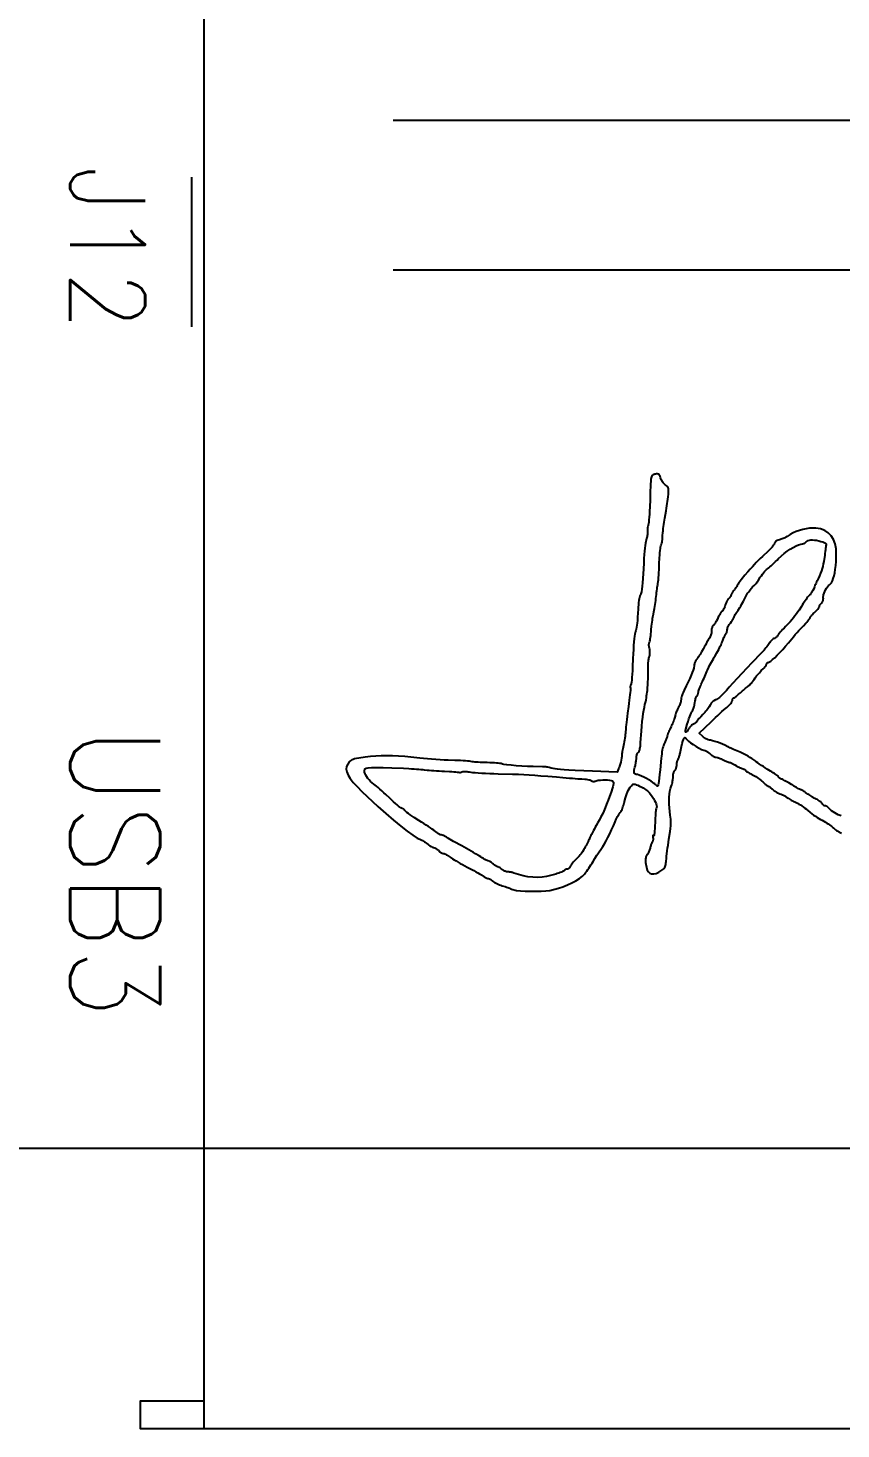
# Model space of a CAD drawing. Header units: millimetres. Extents: x 11 to 294, y 32 to 198.
# Drawn here: x 155.45 to 164.13, y 99.24 to 114.21 of the extents above; entities that cross this region are included whole.
import ezdxf

# ---------------------------------------------------------------- set-up
doc = ezdxf.new("R2010")
doc.units = ezdxf.units.MM
for name, color, linetype in [('BOARD_OUTLINE', 85, 'Continuous'), ('PARTS_BOTTOM', 12, 'Continuous'), ('PARTS_TOP', 111, 'Continuous'), ('SILK_BOTTOM', 85, 'Continuous'), ('SILK_TOP', 85, 'Continuous')]:
    doc.layers.add(name, color=color, linetype=linetype)
doc.styles.get("Standard").update_dxf_attribs({"font": 'standard'})

# ---------------------------------------------------------------- blocks, each defined once
blk = doc.blocks.new('Raspberry_Pi4B')
at = {"layer": 'BOARD_OUTLINE'}
blk.add_lwpolyline([(58.5, 3.5), (-20.5, 3.5, 0.414214), (-23.5, 0.5), (-23.5, -49.5, 0.414214), (-20.5, -52.5), (58.5, -52.5, 0.414214), (61.5, -49.5), (61.5, 0.5, 0.414214)], format="xyb", close=True, dxfattribs=at)
at = {"layer": 'PARTS_TOP'}
for points in [[(-26.5, -16.93), (-26.5, -16.25), (-26.2, -16.25), (-26.2, -16.93)], [(-26.5, -30.07), (-26.5, -16.93), (-9, -16.93), (-9, -30.07), (-26.5, -30.07), (-26.5, -30.75), (-26.2, -30.75), (-26.2, -30.07)]]:
    blk.add_lwpolyline(points, dxfattribs=at)
at = {"layer": 'SILK_BOTTOM'}
for points in [[(-14.11, -18.95), (-14.11, -28.05)], [(-12.51, -18.95), (-12.51, -28.05)]]:
    blk.add_lwpolyline(points, dxfattribs=at)
at = {"layer": 'SILK_TOP'}
for points in [[(-14.72, -16.8), (-13.12, -16.8)], [(-19.9483, -23.7373), (-19.9356, -23.7057), (-19.9262, -23.6878), (-19.9153, -23.6695), (-19.9036, -23.6517), (-19.8915, -23.6351), (-19.8796, -23.6206), (-19.8683, -23.6088), (-19.8581, -23.6006), (-19.8526, -23.5956), (-19.85, -23.5922), (-19.8476, -23.5885), (-19.8455, -23.5845), (-19.8437, -23.5804), (-19.8424, -23.5762), (-19.8415, -23.5721), (-19.8412, -23.5682), (-19.8399, -23.5606), (-19.8383, -23.5568), (-19.8361, -23.5531), (-19.8336, -23.5496), (-19.8306, -23.5463), (-19.8273, -23.5433), (-19.8238, -23.5408), (-19.8201, -23.5386), (-19.8104, -23.5323), (-19.8047, -23.5268), (-19.7987, -23.5199), (-19.7925, -23.512), (-19.7862, -23.503), (-19.7799, -23.4933), (-19.7738, -23.4831), (-19.768, -23.4724), (-19.7561, -23.45), (-19.7492, -23.438), (-19.7419, -23.4258), (-19.7346, -23.4137), (-19.7272, -23.402), (-19.7201, -23.391), (-19.7135, -23.381), (-19.7074, -23.3723), (-19.6961, -23.3563), (-19.6907, -23.3479), (-19.6854, -23.3396), (-19.6806, -23.3315), (-19.6764, -23.3239), (-19.6728, -23.317), (-19.6699, -23.311), (-19.668, -23.3061), (-19.6616, -23.2925), (-19.6565, -23.283), (-19.6506, -23.272), (-19.6438, -23.2599), (-19.6363, -23.247), (-19.6284, -23.2335), (-19.6201, -23.2198), (-19.6117, -23.206), (-19.5941, -23.1776), (-19.5858, -23.1636), (-19.578, -23.1501), (-19.571, -23.1374), (-19.5648, -23.1258), (-19.5599, -23.1156), (-19.5562, -23.107), (-19.5539, -23.1003), (-19.5496, -23.0896), (-19.5472, -23.0848), (-19.5446, -23.0804), (-19.5419, -23.0767), (-19.5391, -23.0736), (-19.5364, -23.0713), (-19.5339, -23.0698), (-19.5314, -23.0693), (-19.5238, -23.0638), (-19.5181, -23.0573), (-19.5114, -23.0487), (-19.5037, -23.0381), (-19.4954, -23.0259), (-19.4866, -23.0123), (-19.4774, -22.9976), (-19.468, -22.9819), (-19.4464, -22.9459), (-19.4339, -22.9263), (-19.4207, -22.9062), (-19.4072, -22.8861), (-19.3938, -22.8666), (-19.3806, -22.848), (-19.3682, -22.8308), (-19.3568, -22.8156), (-19.3337, -22.7827), (-19.3215, -22.7634), (-19.3093, -22.7429), (-19.2973, -22.7216), (-19.286, -22.7002), (-19.2754, -22.679), (-19.2661, -22.6586), (-19.2582, -22.6395), (-19.2439, -22.6046), (-19.2369, -22.5883), (-19.2302, -22.5732), (-19.224, -22.5596), (-19.2185, -22.5478), (-19.2137, -22.5382), (-19.21, -22.531), (-19.2075, -22.5267), (-19.1907, -22.4956), (-19.1805, -22.4715), (-19.17, -22.4443), (-19.16, -22.416), (-19.151, -22.3884), (-19.1437, -22.3635), (-19.1389, -22.3432), (-19.1371, -22.3294), (-19.1347, -22.317), (-19.132, -22.3096), (-19.1283, -22.3017), (-19.1239, -22.2933), (-19.1187, -22.2848), (-19.113, -22.2764), (-19.1069, -22.2681), (-19.1005, -22.2603), (-19.0625, -22.2209), (-18.9413, -22.3477), (-18.8961, -22.3955), (-18.874, -22.4191), (-18.8528, -22.442), (-18.8331, -22.4634), (-18.8153, -22.483), (-18.7999, -22.5002), (-18.7873, -22.5145), (-18.778, -22.5253), (-18.7614, -22.5431), (-18.753, -22.551), (-18.7447, -22.5581), (-18.7367, -22.5642), (-18.7293, -22.5692), (-18.7225, -22.5729), (-18.7166, -22.5752), (-18.7118, -22.576), (-18.7029, -22.5768), (-18.699, -22.5778), (-18.6954, -22.579), (-18.6924, -22.5805), (-18.6899, -22.5823), (-18.688, -22.5843), (-18.6868, -22.5864), (-18.6864, -22.5887), (-18.6841, -22.5952), (-18.6812, -22.6001), (-18.6774, -22.606), (-18.6727, -22.6125), (-18.6672, -22.6196), (-18.6611, -22.6271), (-18.6543, -22.6347), (-18.647, -22.6423), (-18.631, -22.6606), (-18.6218, -22.6712), (-18.6123, -22.6824), (-18.6025, -22.6939), (-18.5929, -22.7054), (-18.5835, -22.7168), (-18.5747, -22.7278), (-18.5667, -22.7381), (-18.5494, -22.7572), (-18.54, -22.7667), (-18.5305, -22.7759), (-18.521, -22.7844), (-18.5118, -22.7922), (-18.503, -22.799), (-18.495, -22.8045), (-18.4879, -22.8086), (-18.4718, -22.8192), (-18.4619, -22.8264), (-18.4512, -22.8348), (-18.4399, -22.8439), (-18.4284, -22.8537), (-18.4169, -22.8639), (-18.4056, -22.8743), (-18.3949, -22.8847), (-18.3742, -22.9051), (-18.364, -22.9141), (-18.3544, -22.9221), (-18.3455, -22.929), (-18.3375, -22.9347), (-18.3308, -22.9389), (-18.3254, -22.9416), (-18.3217, -22.9425), (-18.3163, -22.9435), (-18.3139, -22.9446), (-18.3118, -22.9462), (-18.3099, -22.948), (-18.3083, -22.9502), (-18.3072, -22.9526), (-18.3065, -22.9552), (-18.3062, -22.958), (-18.2929, -22.9856), (-18.2771, -23.0058), (-18.2563, -23.0293), (-18.2308, -23.0556), (-18.2015, -23.084), (-18.1689, -23.1138), (-18.1336, -23.1443), (-18.0964, -23.175), (-18.0545, -23.2092), (-18.0324, -23.2279), (-18.0102, -23.2471), (-17.9884, -23.2664), (-17.9674, -23.2852), (-17.9478, -23.303), (-17.9301, -23.3196), (-17.9147, -23.3343), (-17.888, -23.3594), (-17.8755, -23.3708), (-17.8638, -23.3811), (-17.8532, -23.39), (-17.8441, -23.3973), (-17.8365, -23.4029), (-17.8309, -23.4063), (-17.8274, -23.4076), (-17.82, -23.4107), (-17.8146, -23.4144), (-17.8083, -23.4193), (-17.8013, -23.4253), (-17.7937, -23.4322), (-17.7858, -23.4399), (-17.7777, -23.4481), (-17.7696, -23.4569), (-17.7526, -23.4739), (-17.7442, -23.4816), (-17.7362, -23.4885), (-17.7287, -23.4945), (-17.7219, -23.4994), (-17.716, -23.5031), (-17.7112, -23.5054), (-17.7077, -23.5062), (-17.7004, -23.5076), (-17.6964, -23.5092), (-17.6922, -23.5114), (-17.688, -23.5141), (-17.6838, -23.5173), (-17.6798, -23.5208), (-17.676, -23.5246), (-17.6725, -23.5288), (-17.6633, -23.5358), (-17.6576, -23.5388), (-17.6514, -23.5415), (-17.6449, -23.5437), (-17.638, -23.5455), (-17.6311, -23.5466), (-17.6243, -23.5472), (-17.6175, -23.5471), (-17.585, -23.55), (-17.5667, -23.5552), (-17.5481, -23.5624), (-17.5299, -23.5712), (-17.513, -23.5812), (-17.4982, -23.5921), (-17.4863, -23.6034), (-17.4781, -23.6147), (-17.4549, -23.6354), (-17.4354, -23.6448), (-17.4112, -23.6536), (-17.3824, -23.6616), (-17.3495, -23.6687), (-17.3127, -23.6748), (-17.2724, -23.6799), (-17.2289, -23.6838), (-17.0945, -23.6826), (-17.0392, -23.672), (-16.9917, -23.6546), (-16.9522, -23.6306), (-16.9205, -23.5997), (-16.8967, -23.5622), (-16.8807, -23.5179), (-16.8726, -23.4667), (-16.873, -23.3986), (-16.8777, -23.3634), (-16.8851, -23.328), (-16.8952, -23.2928), (-16.9078, -23.2582), (-16.9229, -23.2246), (-16.9403, -23.1925), (-16.9599, -23.1623), (-16.9695, -23.1462), (-16.9743, -23.1371), (-16.979, -23.1274), (-16.9833, -23.1176), (-16.9872, -23.1077), (-16.9906, -23.0981), (-16.9932, -23.089), (-16.9951, -23.0806), (-17, -23.0631), (-17.0033, -23.0554), (-17.0071, -23.0485), (-17.0113, -23.0424), (-17.0159, -23.0372), (-17.0209, -23.0328), (-17.0262, -23.0294), (-17.0317, -23.027), (-17.045, -23.0205), (-17.0536, -23.0148), (-17.0631, -23.0078), (-17.0733, -22.9995), (-17.084, -22.9904), (-17.0948, -22.9805), (-17.1057, -22.9701), (-17.1162, -22.9594), (-17.1736, -22.8976), (-17.197, -22.8729), (-17.2186, -22.8509), (-17.2394, -22.8303), (-17.2607, -22.81), (-17.2835, -22.7889), (-17.3091, -22.7658), (-17.3387, -22.7395), (-17.3734, -22.7097), (-17.3909, -22.6953), (-17.4078, -22.6818), (-17.4239, -22.6693), (-17.4386, -22.6583), (-17.4517, -22.649), (-17.4627, -22.6417), (-17.4711, -22.6366), (-17.4864, -22.6278), (-17.4946, -22.6227), (-17.503, -22.6171), (-17.5113, -22.6114), (-17.5194, -22.6055), (-17.527, -22.5997), (-17.534, -22.5941), (-17.5401, -22.5887), (-17.5509, -22.5797), (-17.5565, -22.5755), (-17.562, -22.5718), (-17.5674, -22.5685), (-17.5725, -22.5658), (-17.5773, -22.5637), (-17.5815, -22.5624), (-17.5852, -22.5619), (-17.5921, -22.5604), (-17.5964, -22.5585), (-17.601, -22.5559), (-17.606, -22.5527), (-17.611, -22.549), (-17.6161, -22.5448), (-17.6212, -22.5402), (-17.626, -22.5352), (-17.6375, -22.5257), (-17.6445, -22.521), (-17.6521, -22.5165), (-17.6602, -22.5123), (-17.6686, -22.5084), (-17.677, -22.505), (-17.6854, -22.5022), (-17.6936, -22.4999), (-17.7098, -22.4947), (-17.7184, -22.4911), (-17.7271, -22.487), (-17.7357, -22.4825), (-17.7439, -22.4778), (-17.7515, -22.473), (-17.7583, -22.4681), (-17.764, -22.4633), (-17.777, -22.4523), (-17.7851, -22.4465), (-17.794, -22.4406), (-17.8035, -22.4349), (-17.8134, -22.4294), (-17.8233, -22.4242), (-17.8333, -22.4195), (-17.8429, -22.4154), (-17.8618, -22.4068), (-17.8711, -22.4019), (-17.88, -22.3967), (-17.8883, -22.3914), (-17.8959, -22.3861), (-17.9024, -22.381), (-17.9078, -22.3762), (-17.9119, -22.3717), (-17.9211, -22.3639), (-17.9268, -22.3607), (-17.9331, -22.3579), (-17.9397, -22.3557), (-17.9467, -22.354), (-17.9539, -22.3531), (-17.9611, -22.3528), (-17.9682, -22.3534), (-17.9841, -22.3527), (-17.993, -22.3512), (-18.0024, -22.3491), (-18.0119, -22.3462), (-18.0213, -22.3428), (-18.0305, -22.3388), (-18.0391, -22.3344), (-18.0471, -22.3294), (-18.0662, -22.3178), (-18.0784, -22.3107), (-18.0918, -22.3029), (-18.1061, -22.2948), (-18.1209, -22.2866), (-18.136, -22.2784), (-18.1509, -22.2705), (-18.1654, -22.2632), (-18.194, -22.2471), (-18.2081, -22.2387), (-18.2218, -22.2302), (-18.2347, -22.2219), (-18.2465, -22.2139), (-18.2569, -22.2065), (-18.2657, -22.1998), (-18.2724, -22.1941), (-18.2846, -22.185), (-18.2918, -22.1809), (-18.2994, -22.1771), (-18.3074, -22.1739), (-18.3155, -22.1711), (-18.3235, -22.1691), (-18.3313, -22.1678), (-18.3386, -22.1673), (-18.3695, -22.1622), (-18.3906, -22.1558), (-18.4157, -22.1467), (-18.4448, -22.1348), (-18.4781, -22.1201), (-18.5155, -22.1026), (-18.5572, -22.0822), (-18.6034, -22.0588), (-18.6285, -22.0479), (-18.6412, -22.0429), (-18.6536, -22.0383), (-18.6656, -22.0343), (-18.6768, -22.031), (-18.687, -22.0285), (-18.6959, -22.027), (-18.7033, -22.0264), (-18.7179, -22.0248), (-18.7267, -22.0229), (-18.7361, -22.0203), (-18.746, -22.0172), (-18.756, -22.0135), (-18.766, -22.0093), (-18.7758, -22.0046), (-18.785, -21.9996), (-18.805, -21.99), (-18.8162, -21.9851), (-18.8277, -21.9804), (-18.8395, -21.9759), (-18.8511, -21.9718), (-18.8622, -21.9682), (-18.8727, -21.9653), (-18.8822, -21.963), (-18.9024, -21.9573), (-18.9145, -21.9533), (-18.9276, -21.9486), (-18.9412, -21.9434), (-18.955, -21.9379), (-18.9688, -21.9322), (-18.9822, -21.9264), (-18.9949, -21.9207), (-19.0198, -21.9084), (-19.0329, -21.9025), (-19.0461, -21.8968), (-19.059, -21.8915), (-19.0713, -21.8868), (-19.0828, -21.8827), (-19.0931, -21.8794), (-19.1019, -21.877), (-19.1183, -21.8721), (-19.1271, -21.869), (-19.1361, -21.8655), (-19.145, -21.8617), (-19.1536, -21.8578), (-19.1617, -21.8538), (-19.1689, -21.8498), (-19.1751, -21.846), (-19.1943, -21.8382), (-19.2084, -21.8342), (-19.225, -21.8303), (-19.2436, -21.8265), (-19.2639, -21.823), (-19.2853, -21.8199), (-19.3075, -21.8172), (-19.33, -21.815), (-19.4553, -21.8023), (-19.5042, -21.797), (-19.5444, -21.7923), (-19.5763, -21.7882), (-19.6004, -21.7846), (-19.6171, -21.7816), (-19.6268, -21.779), (-19.63, -21.7769), (-19.6282, -21.7731), (-19.6261, -21.7699), (-19.6232, -21.7661), (-19.6197, -21.7616), (-19.6156, -21.7567), (-19.611, -21.7514), (-19.6059, -21.7459), (-19.6004, -21.7403), (-19.5768, -21.7071), (-19.5627, -21.683), (-19.5483, -21.6564), (-19.5345, -21.629), (-19.5222, -21.6026), (-19.5123, -21.579), (-19.5057, -21.5599), (-19.5032, -21.5472), (-19.499, -21.534), (-19.4939, -21.5295), (-19.4868, -21.5264), (-19.478, -21.5247), (-19.4676, -21.5246), (-19.4555, -21.5259), (-19.442, -21.5287), (-19.4272, -21.5331), (-19.4079, -21.5385), (-19.3969, -21.541), (-19.3854, -21.5432), (-19.3736, -21.5452), (-19.3617, -21.5469), (-19.3501, -21.5483), (-19.339, -21.5494), (-19.3286, -21.55), (-19.3101, -21.552), (-19.3012, -21.5536), (-19.2929, -21.5557), (-19.2853, -21.5582), (-19.2785, -21.561), (-19.2728, -21.5641), (-19.2683, -21.5675), (-19.2652, -21.5712), (-19.2564, -21.579), (-19.249, -21.5824), (-19.2395, -21.5855), (-19.2282, -21.5882), (-19.2149, -21.5905), (-19.1997, -21.5924), (-19.1827, -21.594), (-19.1639, -21.5951), (-19.0433, -21.6033), (-18.9892, -21.6078), (-18.9393, -21.6127), (-18.8938, -21.6178), (-18.8527, -21.6233), (-18.8161, -21.6291), (-18.7841, -21.6352), (-18.7569, -21.6416), (-18.7243, -21.6491), (-18.7055, -21.6527), (-18.6857, -21.6561), (-18.6653, -21.6592), (-18.6448, -21.6621), (-18.6248, -21.6646), (-18.6056, -21.6668), (-18.5879, -21.6684), (-18.5357, -21.6723), (-18.5124, -21.6737), (-18.4895, -21.6747), (-18.4659, -21.6754), (-18.4404, -21.6758), (-18.4119, -21.676), (-18.3793, -21.6758), (-18.3414, -21.6755), (-18.3191, -21.6763), (-18.3071, -21.6772), (-18.295, -21.6784), (-18.283, -21.68), (-18.2715, -21.6817), (-18.2608, -21.6837), (-18.2511, -21.6859), (-18.2428, -21.6882), (-18.2248, -21.6926), (-18.2152, -21.6938), (-18.2054, -21.6945), (-18.1954, -21.6947), (-18.1855, -21.6942), (-18.1756, -21.6932), (-18.1661, -21.6916), (-18.1569, -21.6896), (-18.1406, -21.6859), (-18.1324, -21.6849), (-18.1244, -21.6843), (-18.1167, -21.6843), (-18.1097, -21.6849), (-18.1033, -21.6859), (-18.0979, -21.6875), (-18.0936, -21.6896), (-18.0793, -21.6938), (-18.0676, -21.6962), (-18.0535, -21.6987), (-18.0373, -21.7012), (-18.0195, -21.7036), (-18.0003, -21.7057), (-17.9803, -21.7077), (-17.9598, -21.7093), (-17.9178, -21.7129), (-17.8963, -21.7151), (-17.8752, -21.7177), (-17.8549, -21.7204), (-17.8359, -21.7232), (-17.8188, -21.7261), (-17.8041, -21.729), (-17.7922, -21.7318), (-17.7655, -21.7373), (-17.7484, -21.7404), (-17.7294, -21.7436), (-17.709, -21.7469), (-17.6877, -21.7501), (-17.6659, -21.7532), (-17.6443, -21.7561), (-17.6232, -21.7586), (-17.5812, -21.7635), (-17.5605, -21.766), (-17.5405, -21.7685), (-17.5217, -21.7709), (-17.5047, -21.7733), (-17.4898, -21.7756), (-17.4775, -21.7778), (-17.4683, -21.7798), (-17.4425, -21.7829), (-17.423, -21.7847), (-17.4001, -21.7864), (-17.3742, -21.7882), (-17.3459, -21.7899), (-17.3159, -21.7914), (-17.2846, -21.7928), (-17.2528, -21.7939), (-17.1907, -21.7972), (-17.1619, -21.7993), (-17.1352, -21.8015), (-17.1113, -21.8038), (-17.0907, -21.8063), (-17.0739, -21.8087), (-17.0616, -21.8112), (-17.0542, -21.8136), (-17.0406, -21.819), (-17.0311, -21.8214), (-17.0201, -21.8237), (-17.0079, -21.8256), (-16.9948, -21.8274), (-16.981, -21.8288), (-16.967, -21.8298), (-16.9528, -21.8305), (-16.9191, -21.8326), (-16.8989, -21.8345), (-16.8772, -21.8368), (-16.8544, -21.8395), (-16.8312, -21.8425), (-16.8081, -21.8458), (-16.7855, -21.8494), (-16.7641, -21.853), (-16.6881, -21.8664), (-16.6586, -21.8714), (-16.6328, -21.8755), (-16.6093, -21.8791), (-16.5866, -21.8822), (-16.5633, -21.8851), (-16.538, -21.888), (-16.5092, -21.8911), (-16.4728, -21.8941), (-16.4595, -21.8939), (-16.4485, -21.8924), (-16.4393, -21.8894), (-16.4313, -21.8845), (-16.4238, -21.8777), (-16.4162, -21.8687), (-16.4078, -21.8573), (-16.3945, -21.8432), (-16.3867, -21.8363), (-16.3782, -21.8299), (-16.3694, -21.8239), (-16.3605, -21.8185), (-16.3515, -21.814), (-16.3429, -21.8104), (-16.3346, -21.8079), (-16.3162, -21.8027), (-16.3092, -21.7995), (-16.3037, -21.7958), (-16.2993, -21.7914), (-16.2961, -21.7863), (-16.2939, -21.7804), (-16.2927, -21.7736), (-16.2923, -21.7657), (-16.2937, -21.7538), (-16.2953, -21.7476), (-16.2974, -21.7414), (-16.3, -21.7354), (-16.303, -21.7298), (-16.3063, -21.7246), (-16.3098, -21.7201), (-16.3135, -21.7163), (-16.3332, -21.7089), (-16.3503, -21.7058), (-16.3725, -21.7032), (-16.3998, -21.701), (-16.4325, -21.6991), (-16.4707, -21.6975), (-16.5145, -21.6962), (-16.5641, -21.6952), (-16.6464, -21.6926), (-16.6854, -21.6908), (-16.7219, -21.6887), (-16.7551, -21.6865), (-16.7842, -21.6841), (-16.8083, -21.6817), (-16.8268, -21.6793), (-16.8388, -21.6769), (-16.856, -21.6719), (-16.8646, -21.67), (-16.873, -21.6685), (-16.8808, -21.6674), (-16.888, -21.6669), (-16.8943, -21.6668), (-16.8996, -21.6673), (-16.9035, -21.6684), (-16.9138, -21.67), (-16.9212, -21.6699), (-16.93, -21.6693), (-16.9397, -21.6681), (-16.9502, -21.6664), (-16.9612, -21.6643), (-16.9725, -21.6616), (-16.9838, -21.6586), (-17.0333, -21.6473), (-17.059, -21.6429), (-17.087, -21.6391), (-17.1186, -21.6358), (-17.1551, -21.6329), (-17.1977, -21.6301), (-17.2477, -21.6275), (-17.3063, -21.6247), (-17.4109, -21.6192), (-17.4545, -21.6158), (-17.4923, -21.612), (-17.5245, -21.6078), (-17.551, -21.6031), (-17.5721, -21.5981), (-17.5877, -21.5926), (-17.5978, -21.5867), (-17.6132, -21.5817), (-17.6275, -21.5791), (-17.6455, -21.5765), (-17.6667, -21.574), (-17.6907, -21.5718), (-17.7168, -21.5698), (-17.7447, -21.5681), (-17.7739, -21.5669), (-17.8317, -21.563), (-17.8596, -21.5603), (-17.8859, -21.5573), (-17.9102, -21.554), (-17.9318, -21.5506), (-17.9502, -21.547), (-17.9649, -21.5435), (-17.9753, -21.5402), (-18.0046, -21.5323), (-18.027, -21.5288), (-18.0546, -21.5256), (-18.0873, -21.5227), (-18.1248, -21.52), (-18.1673, -21.5176), (-18.2147, -21.5154), (-18.2668, -21.5134), (-18.3556, -21.5098), (-18.3965, -21.5076), (-18.434, -21.5052), (-18.4673, -21.5026), (-18.4956, -21.4999), (-18.5182, -21.4973), (-18.5342, -21.4947), (-18.5428, -21.4923), (-18.553, -21.4875), (-18.5578, -21.4857), (-18.5623, -21.4844), (-18.5664, -21.4836), (-18.57, -21.4833), (-18.573, -21.4834), (-18.5752, -21.4841), (-18.5766, -21.4852), (-18.5916, -21.486), (-18.6073, -21.4851), (-18.6277, -21.4832), (-18.6522, -21.4807), (-18.6802, -21.4774), (-18.7111, -21.4735), (-18.7444, -21.469), (-18.7794, -21.4641), (-18.851, -21.4543), (-18.8852, -21.4499), (-18.9174, -21.4459), (-18.9469, -21.4425), (-18.9731, -21.4397), (-18.9952, -21.4377), (-19.0125, -21.4363), (-19.0244, -21.4359), (-19.0479, -21.4345), (-19.0632, -21.4329), (-19.0803, -21.4308), (-19.0987, -21.4282), (-19.118, -21.4252), (-19.1377, -21.422), (-19.1574, -21.4184), (-19.1765, -21.4147), (-19.2128, -21.407), (-19.2295, -21.4037), (-19.2448, -21.4008), (-19.2584, -21.3985), (-19.27, -21.3967), (-19.2792, -21.3955), (-19.2857, -21.3949), (-19.2892, -21.395), (-19.313, -21.3941), (-19.331, -21.3912), (-19.3514, -21.3872), (-19.3729, -21.3822), (-19.3943, -21.3767), (-19.4144, -21.371), (-19.4319, -21.3652), (-19.4455, -21.3598), (-19.4793, -21.3429), (-19.4694, -21.0821), (-19.4616, -20.8951), (-19.4585, -20.8289), (-19.4556, -20.7773), (-19.4526, -20.7374), (-19.4494, -20.7063), (-19.4457, -20.6813), (-19.4412, -20.6595), (-19.4357, -20.6382), (-19.4303, -20.6164), (-19.4279, -20.605), (-19.4258, -20.5937), (-19.4241, -20.5827), (-19.4227, -20.5722), (-19.4218, -20.5625), (-19.4214, -20.5539), (-19.4216, -20.5466), (-19.4204, -20.4477), (-19.418, -20.3876), (-19.4147, -20.3256), (-19.4107, -20.2654), (-19.4063, -20.2108), (-19.4018, -20.1658), (-19.3974, -20.1341), (-19.3934, -20.1195), (-19.3888, -20.1042), (-19.3866, -20.0906), (-19.3845, -20.0738), (-19.3826, -20.0541), (-19.381, -20.032), (-19.3796, -20.008), (-19.3786, -19.9825), (-19.3779, -19.9561), (-19.3766, -19.9044), (-19.3757, -19.8806), (-19.3746, -19.8589), (-19.3734, -19.8397), (-19.3722, -19.8234), (-19.3708, -19.8105), (-19.3695, -19.8015), (-19.3681, -19.7968), (-19.3643, -19.7808), (-19.3626, -19.7658), (-19.3609, -19.7468), (-19.3594, -19.7244), (-19.358, -19.6991), (-19.3569, -19.6714), (-19.356, -19.6417), (-19.3554, -19.6108), (-19.3529, -19.5388), (-19.3506, -19.4969), (-19.3478, -19.4527), (-19.3445, -19.4072), (-19.3409, -19.3615), (-19.3369, -19.3167), (-19.3328, -19.274), (-19.3286, -19.2345), (-19.3136, -19.0767), (-19.3089, -19.0074), (-19.3061, -18.9429), (-19.3051, -18.882), (-19.3061, -18.8236), (-19.3089, -18.7664), (-19.3136, -18.7093), (-19.3202, -18.651), (-19.329, -18.5847), (-19.3333, -18.5598), (-19.3378, -18.5394), (-19.3428, -18.5228), (-19.3483, -18.5092), (-19.3547, -18.4979), (-19.3622, -18.4881), (-19.3709, -18.4791), (-19.4203, -18.451), (-19.4476, -18.4488), (-19.4776, -18.4548), (-19.5107, -18.4692), (-19.5476, -18.4924), (-19.5887, -18.5246), (-19.6348, -18.5661), (-19.6863, -18.6172), (-19.8462, -18.7867), (-19.9224, -18.8722), (-19.9935, -18.9548), (-20.0573, -19.0319), (-20.1116, -19.1012), (-20.1545, -19.1599), (-20.1839, -19.2057), (-20.1975, -19.2359), (-20.2032, -19.2507), (-20.2073, -19.259), (-20.212, -19.2676), (-20.2173, -19.2764), (-20.223, -19.2852), (-20.2289, -19.2937), (-20.2351, -19.3017), (-20.2412, -19.3092), (-20.2542, -19.3241), (-20.2603, -19.3325), (-20.2661, -19.3412), (-20.2714, -19.35), (-20.276, -19.3587), (-20.2799, -19.3669), (-20.2829, -19.3744), (-20.2848, -19.3811), (-20.29, -19.395), (-20.2934, -19.4024), (-20.2973, -19.4098), (-20.3017, -19.4171), (-20.3063, -19.4241), (-20.3112, -19.4306), (-20.3163, -19.4365), (-20.3215, -19.4417), (-20.3305, -19.4512), (-20.3347, -19.4565), (-20.3384, -19.462), (-20.3417, -19.4675), (-20.3444, -19.4729), (-20.3465, -19.478), (-20.3478, -19.4827), (-20.3482, -19.4868), (-20.3508, -19.4971), (-20.3538, -19.5041), (-20.3577, -19.5121), (-20.3625, -19.5208), (-20.368, -19.53), (-20.3742, -19.5395), (-20.3807, -19.5491), (-20.3877, -19.5586), (-20.4053, -19.5847), (-20.4163, -19.6024), (-20.4285, -19.6225), (-20.4414, -19.6446), (-20.4547, -19.668), (-20.4683, -19.6924), (-20.4817, -19.7172), (-20.4947, -19.7418), (-20.5196, -19.7903), (-20.5319, -19.8135), (-20.5439, -19.8354), (-20.5551, -19.8556), (-20.5654, -19.8736), (-20.5744, -19.8889), (-20.5819, -19.901), (-20.5876, -19.9096), (-20.5974, -19.9232), (-20.6018, -19.9301), (-20.6058, -19.9369), (-20.6092, -19.9435), (-20.6119, -19.9496), (-20.614, -19.9553), (-20.6153, -19.9603), (-20.6158, -19.9645), (-20.6174, -19.9731), (-20.6192, -19.978), (-20.6217, -19.9832), (-20.6248, -19.9885), (-20.6283, -19.9938), (-20.6323, -19.9989), (-20.6366, -20.0037), (-20.6411, -20.0082), (-20.6518, -20.0222), (-20.6578, -20.0323), (-20.664, -20.044), (-20.6704, -20.057), (-20.6766, -20.0711), (-20.6826, -20.0859), (-20.6882, -20.1012), (-20.6933, -20.1167), (-20.7029, -20.1471), (-20.7078, -20.1615), (-20.7126, -20.1748), (-20.7172, -20.1869), (-20.7214, -20.1974), (-20.7253, -20.2061), (-20.7286, -20.2127), (-20.7313, -20.2168), (-20.7439, -20.2677), (-20.7483, -20.3111), (-20.7514, -20.3623), (-20.753, -20.4181), (-20.7532, -20.4753), (-20.7518, -20.5308), (-20.7487, -20.5815), (-20.744, -20.6241), (-20.721, -20.7164), (-20.704, -20.7653), (-20.6844, -20.8138), (-20.6627, -20.8604), (-20.6397, -20.9034), (-20.6163, -20.9412), (-20.593, -20.9722), (-20.5707, -20.9948), (-20.5504, -21.0107), (-20.5369, -21.0204), (-20.5218, -21.0309), (-20.5054, -21.0419), (-20.4881, -21.0532), (-20.4704, -21.0646), (-20.4528, -21.0757), (-20.4355, -21.0864), (-20.401, -21.1073), (-20.3845, -21.1177), (-20.3688, -21.1277), (-20.3544, -21.1371), (-20.3415, -21.1457), (-20.3306, -21.1531), (-20.3219, -21.1593), (-20.3158, -21.1639), (-20.2756, -21.1924), (-20.2476, -21.2092), (-20.2151, -21.2271), (-20.1788, -21.2459), (-20.1395, -21.2651), (-20.0979, -21.2844), (-20.0546, -21.3034), (-20.0102, -21.3217), (-19.9821, -21.3346), (-19.9684, -21.3413), (-19.9554, -21.348), (-19.9435, -21.3546), (-19.9328, -21.3609), (-19.9238, -21.3667), (-19.9166, -21.3721), (-19.9117, -21.3767), (-19.8991, -21.386), (-19.8896, -21.3911), (-19.8783, -21.3963), (-19.8655, -21.4015), (-19.8516, -21.4064), (-19.8368, -21.4111), (-19.8215, -21.4153), (-19.806, -21.419), (-19.7547, -21.4318), (-19.7324, -21.4388), (-19.7119, -21.4463), (-19.6928, -21.4545), (-19.675, -21.4635), (-19.6581, -21.4735), (-19.6418, -21.4844), (-19.6258, -21.4965), (-19.6127, -21.508), (-19.609, -21.5134), (-19.6072, -21.5196), (-19.6075, -21.527), (-19.6097, -21.5364), (-19.614, -21.5483), (-19.6202, -21.5634), (-19.6286, -21.5825), (-19.6413, -21.6081), (-19.6491, -21.6215), (-19.6576, -21.6348), (-19.6665, -21.6477), (-19.6756, -21.6599), (-19.6847, -21.6712), (-19.6935, -21.6812), (-19.7018, -21.6896), (-19.7401, -21.7198), (-19.7608, -21.733), (-19.7815, -21.7446), (-19.8014, -21.7541), (-19.8198, -21.7612), (-19.8359, -21.7655), (-19.8489, -21.7666), (-19.8581, -21.7643), (-19.8706, -21.7605), (-19.8814, -21.7587), (-19.8948, -21.757), (-19.9104, -21.7553), (-19.9278, -21.7538), (-19.9468, -21.7524), (-19.9668, -21.7512), (-19.9877, -21.7502), (-20.0804, -21.7461), (-20.1111, -21.7444), (-20.1329, -21.7427), (-20.1474, -21.741), (-20.1559, -21.739), (-20.1596, -21.7367), (-20.1599, -21.7338), (-20.1581, -21.7304), (-20.1573, -21.7266), (-20.1583, -21.7253), (-20.1601, -21.7244), (-20.1627, -21.7239), (-20.1659, -21.7239), (-20.1698, -21.7242), (-20.1743, -21.725), (-20.1792, -21.7262), (-20.1902, -21.728), (-20.196, -21.7281), (-20.2017, -21.7278), (-20.2074, -21.727), (-20.2127, -21.7257), (-20.2176, -21.7239), (-20.222, -21.7218), (-20.2257, -21.7192), (-20.2344, -21.7139), (-20.2407, -21.7111), (-20.248, -21.7081), (-20.2561, -21.7052), (-20.2647, -21.7024), (-20.2737, -21.6997), (-20.2829, -21.6973), (-20.2919, -21.6952), (-20.3105, -21.6903), (-20.32, -21.6871), (-20.3293, -21.6835), (-20.3382, -21.6797), (-20.3464, -21.6756), (-20.3539, -21.6713), (-20.3602, -21.6671), (-20.3651, -21.6628), (-20.3786, -21.6543), (-20.3866, -21.6514), (-20.3957, -21.6493), (-20.406, -21.648), (-20.4178, -21.6474), (-20.4312, -21.6476), (-20.4465, -21.6485), (-20.4637, -21.6501), (-20.526, -21.6656), (-20.5468, -21.6781), (-20.5608, -21.6937), (-20.568, -21.7126), (-20.5683, -21.7349), (-20.5618, -21.7605), (-20.5486, -21.7895), (-20.5285, -21.822), (-20.5134, -21.8416), (-20.5059, -21.8488), (-20.4978, -21.8544), (-20.4888, -21.8588), (-20.4783, -21.862), (-20.466, -21.8644), (-20.4514, -21.866), (-20.4341, -21.8671), (-20.4007, -21.8698), (-20.3777, -21.8724), (-20.3513, -21.8755), (-20.3224, -21.8793), (-20.2915, -21.8835), (-20.2595, -21.8881), (-20.227, -21.893), (-20.1947, -21.8981), (-20.1157, -21.9096), (-20.083, -21.9134), (-20.0539, -21.916), (-20.0278, -21.9174), (-20.0041, -21.9177), (-19.9822, -21.9169), (-19.9615, -21.9151), (-19.9412, -21.9122), (-19.862, -21.9032), (-19.8225, -21.901), (-19.7841, -21.9003), (-19.7475, -21.9013), (-19.7135, -21.9038), (-19.6828, -21.9079), (-19.6561, -21.9135), (-19.6342, -21.9207), (-19.6139, -21.9279), (-19.6022, -21.9312), (-19.5901, -21.9342), (-19.5776, -21.9367), (-19.5653, -21.9389), (-19.5532, -21.9405), (-19.5418, -21.9415), (-19.5314, -21.9418), (-19.5118, -21.943), (-19.5023, -21.9444), (-19.4932, -21.9462), (-19.4849, -21.9485), (-19.4775, -21.951), (-19.4711, -21.9539), (-19.466, -21.9569), (-19.4624, -21.9602), (-19.4543, -21.9672), (-19.4486, -21.9703), (-19.4421, -21.9731), (-19.435, -21.9756), (-19.4274, -21.9777), (-19.4194, -21.9794), (-19.4113, -21.9806), (-19.4033, -21.9813), (-19.3871, -21.9823), (-19.3792, -21.9834), (-19.3715, -21.9849), (-19.3644, -21.9866), (-19.3579, -21.9886), (-19.3522, -21.9908), (-19.3476, -21.9931), (-19.3441, -21.9954), (-19.3349, -22.0004), (-19.3285, -22.0031), (-19.3213, -22.0057), (-19.3133, -22.0083), (-19.3048, -22.0107), (-19.2959, -22.013), (-19.2869, -22.0149), (-19.2779, -22.0165), (-19.2052, -22.0301), (-19.1751, -22.0376), (-19.1499, -22.0453), (-19.1303, -22.0529), (-19.117, -22.0603), (-19.1104, -22.0671), (-19.1113, -22.0733), (-19.1202, -22.0785), (-19.1473, -22.1048), (-19.1657, -22.1291), (-19.1852, -22.1579), (-19.2045, -22.1887), (-19.2221, -22.2192), (-19.2365, -22.2471), (-19.2462, -22.27), (-19.2498, -22.2857), (-19.2519, -22.2934), (-19.2545, -22.2987), (-19.2579, -22.3046), (-19.2622, -22.311), (-19.2671, -22.3179), (-19.2726, -22.325), (-19.2786, -22.3321), (-19.285, -22.3393), (-19.2974, -22.354), (-19.3029, -22.3616), (-19.3078, -22.3691), (-19.312, -22.3763), (-19.3154, -22.3832), (-19.318, -22.3895), (-19.3196, -22.3952), (-19.3202, -22.3999), (-19.3219, -22.4112), (-19.324, -22.4187), (-19.3268, -22.4272), (-19.3302, -22.4365), (-19.3341, -22.4463), (-19.3385, -22.4566), (-19.3433, -22.467), (-19.3483, -22.4774), (-19.3581, -22.4978), (-19.3625, -22.5076), (-19.3665, -22.5169), (-19.3699, -22.5254), (-19.3726, -22.5331), (-19.3747, -22.5398), (-19.376, -22.5452), (-19.3765, -22.5493), (-19.3783, -22.557), (-19.3803, -22.5622), (-19.383, -22.5681), (-19.3863, -22.5746), (-19.3901, -22.5814), (-19.3942, -22.5885), (-19.3986, -22.5957), (-19.4033, -22.6028), (-19.4136, -22.6185), (-19.4187, -22.6272), (-19.4235, -22.6363), (-19.428, -22.6454), (-19.4319, -22.6545), (-19.4353, -22.6632), (-19.438, -22.6714), (-19.4399, -22.6789), (-19.4442, -22.6923), (-19.4466, -22.6982), (-19.4491, -22.7035), (-19.4517, -22.7081), (-19.4543, -22.7118), (-19.4567, -22.7146), (-19.459, -22.7164), (-19.461, -22.717), (-19.4672, -22.7211), (-19.4714, -22.7261), (-19.4761, -22.7327), (-19.4812, -22.7408), (-19.4868, -22.7502), (-19.4926, -22.7607), (-19.4986, -22.7723), (-19.5047, -22.7846), (-19.5191, -22.8109), (-19.5276, -22.8249), (-19.5367, -22.8391), (-19.5462, -22.853), (-19.5559, -22.8665), (-19.5655, -22.879), (-19.5747, -22.8904), (-19.5835, -22.9002), (-19.5996, -22.9178), (-19.6068, -22.9262), (-19.6133, -22.934), (-19.619, -22.9412), (-19.6236, -22.9475), (-19.627, -22.9527), (-19.6292, -22.9568), (-19.63, -22.9594), (-19.6322, -22.9653), (-19.6347, -22.9696), (-19.6382, -22.9747), (-19.6424, -22.9805), (-19.6473, -22.9867), (-19.6528, -22.9934), (-19.6588, -23.0003), (-19.6652, -23.0073), (-19.6782, -23.023), (-19.6844, -23.0317), (-19.6903, -23.0407), (-19.6956, -23.0497), (-19.7005, -23.0586), (-19.7046, -23.067), (-19.7079, -23.0749), (-19.7103, -23.082), (-19.7144, -23.0963), (-19.7174, -23.1041), (-19.7209, -23.112), (-19.7247, -23.1199), (-19.7289, -23.1275), (-19.7334, -23.1347), (-19.738, -23.1412), (-19.7427, -23.1468), (-19.7533, -23.161), (-19.7594, -23.1704), (-19.7658, -23.1811), (-19.7724, -23.1927), (-19.779, -23.205), (-19.7855, -23.2176), (-19.7917, -23.2302), (-19.7976, -23.2427), (-19.8113, -23.2709), (-19.8203, -23.2866), (-19.8304, -23.3028), (-19.8413, -23.3192), (-19.8528, -23.3355), (-19.8645, -23.3512), (-19.8762, -23.3659), (-19.8877, -23.3794), (-19.9119, -23.4082), (-19.9248, -23.4253), (-19.9379, -23.4434), (-19.9508, -23.4623), (-19.9632, -23.4815), (-19.9749, -23.5004), (-19.9855, -23.5187), (-19.9947, -23.5358), (-20.0137, -23.5689), (-20.0237, -23.585), (-20.0338, -23.6004), (-20.0436, -23.6147), (-20.0531, -23.6276), (-20.0618, -23.6387), (-20.0697, -23.6477), (-20.0764, -23.6542), (-20.0896, -23.6685), (-20.0968, -23.6783), (-20.104, -23.6893), (-20.1111, -23.7014), (-20.118, -23.7142), (-20.1245, -23.7275), (-20.1304, -23.7409)]]:
    blk.add_lwpolyline(points, dxfattribs=at)
for points in [[(-19.4385, -19.0597), (-19.4415, -19.1181), (-19.4431, -19.1472), (-19.4448, -19.1753), (-19.4466, -19.2019), (-19.4484, -19.2264), (-19.4502, -19.2482), (-19.4521, -19.2666), (-19.454, -19.281), (-19.4571, -19.3136), (-19.4589, -19.3351), (-19.4608, -19.3593), (-19.4626, -19.3856), (-19.4645, -19.4134), (-19.4663, -19.442), (-19.4679, -19.4709), (-19.4694, -19.4994), (-19.4724, -19.5526), (-19.474, -19.5767), (-19.4755, -19.5987), (-19.4771, -19.6179), (-19.4785, -19.634), (-19.4799, -19.6465), (-19.4811, -19.6549), (-19.4821, -19.6587), (-19.4832, -19.6626), (-19.4832, -19.6653), (-19.4828, -19.6684), (-19.4821, -19.6716), (-19.4811, -19.6751), (-19.4798, -19.6786), (-19.4783, -19.6821), (-19.4765, -19.6855), (-19.473, -19.6953), (-19.4722, -19.7024), (-19.4719, -19.7106), (-19.4721, -19.7197), (-19.4728, -19.7296), (-19.4741, -19.74), (-19.4758, -19.7508), (-19.4779, -19.7616), (-19.4827, -19.7981), (-19.4851, -19.8261), (-19.4875, -19.8595), (-19.4897, -19.8972), (-19.4918, -19.9385), (-19.4936, -19.9824), (-19.4951, -20.028), (-19.4962, -20.0745), (-19.5006, -20.2271), (-19.5028, -20.2894), (-19.5054, -20.3472), (-19.5086, -20.4041), (-19.5126, -20.4636), (-19.5176, -20.5295), (-19.5238, -20.6053), (-19.5314, -20.6946), (-19.5372, -20.7643), (-19.54, -20.7995), (-19.5428, -20.834), (-19.5454, -20.8668), (-19.5477, -20.8973), (-19.5497, -20.9246), (-19.5514, -20.948), (-19.5525, -20.9666), (-19.5546, -20.9988), (-19.5563, -21.014), (-19.5584, -21.028), (-19.5608, -21.0407), (-19.5633, -21.0516), (-19.5659, -21.0605), (-19.5684, -21.0671), (-19.5708, -21.0709), (-19.5762, -21.0782), (-19.5779, -21.0823), (-19.579, -21.0866), (-19.5795, -21.0911), (-19.5793, -21.0956), (-19.5785, -21.1001), (-19.5771, -21.1046), (-19.5751, -21.1089), (-19.5663, -21.1418), (-19.5638, -21.1649), (-19.5624, -21.1903), (-19.5623, -21.2163), (-19.5634, -21.2413), (-19.5656, -21.2636), (-19.5691, -21.2815), (-19.5737, -21.2935), (-19.5823, -21.3027), (-19.5883, -21.305), (-19.5962, -21.3057), (-19.6064, -21.3046), (-19.6196, -21.3018), (-19.6362, -21.2972), (-19.6569, -21.2907), (-19.6821, -21.2823), (-19.7802, -21.2474), (-19.8222, -21.2315), (-19.8604, -21.2163), (-19.8954, -21.2014), (-19.9279, -21.1864), (-19.9586, -21.1712), (-19.9882, -21.1553), (-20.0173, -21.1385), (-20.0502, -21.1193), (-20.0676, -21.1097), (-20.0849, -21.1004), (-20.1019, -21.0915), (-20.1181, -21.0832), (-20.1332, -21.0757), (-20.1466, -21.0692), (-20.1581, -21.0638), (-20.1795, -21.0539), (-20.1903, -21.0488), (-20.201, -21.0438), (-20.2112, -21.0388), (-20.2207, -21.0342), (-20.2293, -21.0299), (-20.2366, -21.0261), (-20.2426, -21.0229), (-20.255, -21.0156), (-20.2624, -21.0115), (-20.2705, -21.0072), (-20.2789, -21.0027), (-20.2963, -20.9937), (-20.3048, -20.9892), (-20.313, -20.9849), (-20.3308, -20.9741), (-20.3414, -20.9666), (-20.3527, -20.958), (-20.3646, -20.9485), (-20.3766, -20.9383), (-20.3887, -20.9277), (-20.4004, -20.9168), (-20.4116, -20.906), (-20.4328, -20.885), (-20.4434, -20.8753), (-20.4538, -20.8663), (-20.4636, -20.8582), (-20.4727, -20.8512), (-20.4809, -20.8454), (-20.4878, -20.8411), (-20.4933, -20.8383), (-20.5014, -20.8342), (-20.5051, -20.8313), (-20.5085, -20.8279), (-20.5114, -20.8243), (-20.5138, -20.8205), (-20.5157, -20.8165), (-20.5168, -20.8126), (-20.5172, -20.8087), (-20.5178, -20.8013), (-20.5185, -20.7978), (-20.5195, -20.7944), (-20.5206, -20.7914), (-20.522, -20.7887), (-20.5236, -20.7864), (-20.5253, -20.7846), (-20.5271, -20.7834), (-20.5333, -20.7765), (-20.5375, -20.7692), (-20.5421, -20.7595), (-20.5473, -20.7479), (-20.5528, -20.7346), (-20.5586, -20.7199), (-20.5646, -20.7041), (-20.5707, -20.6875), (-20.5957, -20.5905), (-20.6022, -20.5413), (-20.6047, -20.4916), (-20.6033, -20.4415), (-20.598, -20.3912), (-20.5886, -20.3407), (-20.5753, -20.2901), (-20.5581, -20.2393), (-20.5536, -20.2259), (-20.5516, -20.2185), (-20.5499, -20.2108), (-20.5483, -20.2031), (-20.5471, -20.1954), (-20.5462, -20.188), (-20.5456, -20.181), (-20.5454, -20.1745), (-20.5438, -20.162), (-20.5419, -20.1551), (-20.5394, -20.148), (-20.5364, -20.1408), (-20.5329, -20.1338), (-20.5289, -20.1271), (-20.5246, -20.1209), (-20.52, -20.1153), (-20.5117, -20.1043), (-20.5077, -20.0985), (-20.504, -20.0927), (-20.5006, -20.0869), (-20.4976, -20.0814), (-20.4951, -20.0762), (-20.4932, -20.0715), (-20.4919, -20.0674), (-20.4884, -20.0584), (-20.4857, -20.053), (-20.4823, -20.0472), (-20.4784, -20.0411), (-20.4741, -20.0348), (-20.4695, -20.0286), (-20.4646, -20.0225), (-20.4595, -20.0167), (-20.4504, -20.0059), (-20.4463, -20.0003), (-20.4425, -19.9949), (-20.4392, -19.9896), (-20.4365, -19.9846), (-20.4345, -19.9801), (-20.4332, -19.9762), (-20.4327, -19.973), (-20.4292, -19.9628), (-20.4249, -19.9541), (-20.4193, -19.9434), (-20.4124, -19.931), (-20.4043, -19.9171), (-20.3953, -19.9022), (-20.3855, -19.8864), (-20.375, -19.8701), (-20.3513, -19.8321), (-20.3377, -19.8094), (-20.3234, -19.7852), (-20.3089, -19.76), (-20.2944, -19.7344), (-20.2804, -19.709), (-20.2673, -19.6845), (-20.2553, -19.6615), (-20.2317, -19.6177), (-20.2202, -19.5968), (-20.2093, -19.5771), (-20.1991, -19.559), (-20.1899, -19.543), (-20.1819, -19.5296), (-20.1755, -19.5191), (-20.1708, -19.5121), (-20.1637, -19.5009), (-20.1607, -19.4949), (-20.1579, -19.4889), (-20.1556, -19.4829), (-20.1537, -19.4771), (-20.1523, -19.4718), (-20.1514, -19.4669), (-20.1511, -19.4628), (-20.1491, -19.4534), (-20.1467, -19.4476), (-20.1436, -19.4411), (-20.1397, -19.4343), (-20.1352, -19.4273), (-20.1301, -19.4202), (-20.1246, -19.4132), (-20.1187, -19.4064), (-20.1015, -19.3842), (-20.0898, -19.3678), (-20.0764, -19.3485), (-20.0617, -19.3268), (-20.0462, -19.3032), (-20.03, -19.2782), (-20.0137, -19.2523), (-19.9976, -19.226), (-19.9651, -19.1757), (-19.9497, -19.1528), (-19.9353, -19.1321), (-19.9222, -19.1139), (-19.9107, -19.0987), (-19.9011, -19.0869), (-19.8938, -19.0789), (-19.8891, -19.0752), (-19.8821, -19.0713), (-19.879, -19.0685), (-19.8763, -19.0654), (-19.8739, -19.062), (-19.872, -19.0584), (-19.8706, -19.0547), (-19.8697, -19.0508), (-19.8694, -19.047), (-19.8625, -19.0329), (-19.8544, -19.0215), (-19.8435, -19.0077), (-19.8303, -18.9919), (-19.8149, -18.9744), (-19.7978, -18.9556), (-19.7793, -18.9361), (-19.7596, -18.916), (-19.7193, -18.8732), (-19.6992, -18.8514), (-19.6798, -18.83), (-19.6615, -18.8095), (-19.6448, -18.7903), (-19.6302, -18.7729), (-19.618, -18.7578), (-19.6089, -18.7454), (-19.5794, -18.7105), (-19.563, -18.6947), (-19.546, -18.6805), (-19.5289, -18.6682), (-19.5121, -18.6581), (-19.496, -18.6504), (-19.4812, -18.6456), (-19.468, -18.644), (-19.4449, -18.6495), (-19.4375, -18.6612), (-19.4326, -18.6832), (-19.4301, -18.7187), (-19.4295, -18.7709), (-19.4309, -18.843), (-19.434, -18.9382)], [(-17.0134, -23.5217), (-17.0195, -23.5412), (-17.0228, -23.5497), (-17.0262, -23.5574), (-17.0295, -23.564), (-17.0326, -23.5693), (-17.0355, -23.5733), (-17.038, -23.5758), (-17.0402, -23.5767), (-17.0507, -23.5757), (-17.0606, -23.5746), (-17.073, -23.5731), (-17.0877, -23.5714), (-17.1042, -23.5694), (-17.1222, -23.5672), (-17.1413, -23.5649), (-17.1613, -23.5626), (-17.2271, -23.5525), (-17.2547, -23.5471), (-17.2802, -23.5411), (-17.3045, -23.5341), (-17.3288, -23.5259), (-17.3541, -23.5162), (-17.3815, -23.5045), (-17.4119, -23.4907), (-17.4347, -23.4805), (-17.4472, -23.4749), (-17.46, -23.4692), (-17.4729, -23.4636), (-17.4856, -23.4581), (-17.4977, -23.453), (-17.5089, -23.4483), (-17.519, -23.4442), (-17.5377, -23.435), (-17.5474, -23.4295), (-17.5571, -23.4235), (-17.5663, -23.4173), (-17.575, -23.411), (-17.5828, -23.4048), (-17.5896, -23.3989), (-17.595, -23.3935), (-17.6103, -23.3798), (-17.6212, -23.3714), (-17.6338, -23.3623), (-17.6477, -23.3527), (-17.6627, -23.3427), (-17.6784, -23.3327), (-17.6944, -23.3228), (-17.7105, -23.3131), (-17.7473, -23.2906), (-17.7678, -23.2764), (-17.7891, -23.2608), (-17.8107, -23.2441), (-17.832, -23.2268), (-17.8526, -23.2093), (-17.8719, -23.1919), (-17.8893, -23.175), (-17.9228, -23.1429), (-17.9394, -23.1273), (-17.9555, -23.1125), (-17.9708, -23.0987), (-17.9848, -23.0865), (-17.9973, -23.0761), (-18.0078, -23.0679), (-18.0161, -23.0623), (-18.0287, -23.0524), (-18.0344, -23.0472), (-18.0395, -23.0421), (-18.0439, -23.037), (-18.0476, -23.0322), (-18.0504, -23.0277), (-18.0521, -23.0236), (-18.0527, -23.02), (-18.056, -23.0115), (-18.06, -23.0062), (-18.0652, -23.0002), (-18.0715, -22.9939), (-18.0788, -22.9873), (-18.0869, -22.9807), (-18.0956, -22.9741), (-18.1048, -22.9678), (-18.1266, -22.9525), (-18.1387, -22.9435), (-18.151, -22.9339), (-18.1635, -22.9239), (-18.1756, -22.9138), (-18.1873, -22.9037), (-18.198, -22.8939), (-18.2076, -22.8847), (-18.3127, -22.7838), (-18.3691, -22.7304), (-18.4252, -22.6777), (-18.479, -22.6275), (-18.5283, -22.5818), (-18.5711, -22.5426), (-18.6053, -22.5119), (-18.6287, -22.4915), (-18.6511, -22.4715), (-18.662, -22.4604), (-18.6723, -22.4488), (-18.6817, -22.4372), (-18.6902, -22.4258), (-18.6975, -22.4149), (-18.7034, -22.4047), (-18.7076, -22.3956), (-18.7168, -22.3789), (-18.7225, -22.3709), (-18.7289, -22.3633), (-18.7357, -22.3563), (-18.7428, -22.3499), (-18.7502, -22.3444), (-18.7578, -22.3399), (-18.7653, -22.3365), (-18.7825, -22.3272), (-18.7931, -22.3201), (-18.8046, -22.3118), (-18.8166, -22.3024), (-18.829, -22.2922), (-18.8415, -22.2814), (-18.8537, -22.2702), (-18.8653, -22.2589), (-18.8874, -22.2367), (-18.8977, -22.2268), (-18.9074, -22.218), (-18.9162, -22.2104), (-18.9239, -22.2041), (-18.9303, -22.1995), (-18.9353, -22.1965), (-18.9385, -22.1955), (-18.9432, -22.1933), (-18.9461, -22.1908), (-18.9492, -22.1873), (-18.9525, -22.1831), (-18.9558, -22.1782), (-18.9591, -22.1727), (-18.9623, -22.1667), (-18.9653, -22.1603), (-18.9736, -22.1469), (-18.9788, -22.1402), (-18.9846, -22.1337), (-18.9908, -22.1274), (-18.9973, -22.1217), (-19.004, -22.1164), (-19.0107, -22.1119), (-19.0174, -22.1081), (-19.0375, -22.0966), (-19.0446, -22.0906), (-19.0496, -22.0849), (-19.0522, -22.0798), (-19.0521, -22.0759), (-19.0493, -22.0734), (-19.0434, -22.0727), (-19.0343, -22.0743), (-18.9686, -22.0933), (-18.9387, -22.1027), (-18.9112, -22.1118), (-18.8867, -22.1205), (-18.8656, -22.1286), (-18.8484, -22.1359), (-18.8354, -22.1423), (-18.8273, -22.1476), (-18.8159, -22.1537), (-18.8078, -22.157), (-18.7983, -22.1603), (-18.7877, -22.1634), (-18.7764, -22.1664), (-18.7644, -22.169), (-18.7522, -22.1713), (-18.74, -22.173), (-18.7163, -22.1773), (-18.7053, -22.1798), (-18.6952, -22.1825), (-18.6861, -22.1853), (-18.6784, -22.1882), (-18.6722, -22.1911), (-18.6678, -22.1941), (-18.6653, -22.1969), (-18.6606, -22.2014), (-18.6576, -22.2033), (-18.6543, -22.2051), (-18.6506, -22.2066), (-18.6467, -22.2079), (-18.6427, -22.2088), (-18.6385, -22.2094), (-18.6343, -22.2096), (-18.6219, -22.2118), (-18.613, -22.2143), (-18.6028, -22.2177), (-18.5914, -22.2218), (-18.5791, -22.2265), (-18.5663, -22.2318), (-18.5532, -22.2375), (-18.54, -22.2434), (-18.5101, -22.2571), (-18.4931, -22.2647), (-18.4754, -22.2726), (-18.4394, -22.2884), (-18.422, -22.296), (-18.4056, -22.3032), (-18.3907, -22.3097), (-18.359, -22.3237), (-18.3411, -22.3324), (-18.3226, -22.3419), (-18.3039, -22.3519), (-18.2853, -22.3621), (-18.2675, -22.3723), (-18.2508, -22.3821), (-18.2358, -22.3914), (-18.2046, -22.41), (-18.1875, -22.4196), (-18.1698, -22.4289), (-18.1521, -22.438), (-18.1348, -22.4464), (-18.1183, -22.4541), (-18.103, -22.4607), (-18.0893, -22.4661), (-18.0637, -22.4758), (-18.0518, -22.4807), (-18.0406, -22.4856), (-18.0306, -22.4903), (-18.0217, -22.4947), (-18.0144, -22.4988), (-18.0087, -22.5025), (-18.0048, -22.5056), (-17.9982, -22.5102), (-17.9938, -22.5124), (-17.9887, -22.5144), (-17.9832, -22.5161), (-17.9774, -22.5176), (-17.9715, -22.5187), (-17.9655, -22.5194), (-17.9598, -22.5197), (-17.9463, -22.5218), (-17.9383, -22.5244), (-17.9297, -22.5279), (-17.9208, -22.5321), (-17.9118, -22.537), (-17.9029, -22.5425), (-17.8944, -22.5485), (-17.8865, -22.5549), (-17.8707, -22.5673), (-17.8632, -22.5728), (-17.856, -22.5777), (-17.8493, -22.5819), (-17.8432, -22.5854), (-17.838, -22.588), (-17.8336, -22.5896), (-17.8302, -22.5901), (-17.8213, -22.5931), (-17.814, -22.5966), (-17.8053, -22.6012), (-17.7953, -22.6068), (-17.7844, -22.6133), (-17.7728, -22.6205), (-17.7607, -22.6284), (-17.7485, -22.6366), (-17.72, -22.6547), (-17.7039, -22.6643), (-17.6873, -22.674), (-17.6704, -22.6835), (-17.6537, -22.6926), (-17.6376, -22.7011), (-17.6226, -22.7089), (-17.6091, -22.7156), (-17.5819, -22.73), (-17.5682, -22.7384), (-17.5546, -22.7474), (-17.5416, -22.7567), (-17.5294, -22.766), (-17.5183, -22.7751), (-17.5086, -22.7837), (-17.5007, -22.7917), (-17.4856, -22.8071), (-17.4776, -22.8148), (-17.4696, -22.8223), (-17.4617, -22.8293), (-17.4542, -22.8357), (-17.4473, -22.8414), (-17.4411, -22.846), (-17.4359, -22.8495), (-17.3974, -22.8732), (-17.3798, -22.8851), (-17.3635, -22.8969), (-17.3488, -22.9084), (-17.3356, -22.9195), (-17.3243, -22.9302), (-17.3149, -22.9402), (-17.3077, -22.9495), (-17.2948, -22.965), (-17.2848, -22.9762), (-17.2729, -22.9892), (-17.2594, -23.0036), (-17.2447, -23.0192), (-17.2291, -23.0355), (-17.2129, -23.0524), (-17.1965, -23.0693), (-17.1431, -23.1299), (-17.1186, -23.1621), (-17.0965, -23.1944), (-17.0772, -23.2258), (-17.0612, -23.2556), (-17.0491, -23.2827), (-17.0414, -23.3064), (-17.0387, -23.3258), (-17.0374, -23.3348), (-17.0358, -23.3395), (-17.0336, -23.3442), (-17.0311, -23.3489), (-17.0281, -23.3535), (-17.0248, -23.3578), (-17.0213, -23.3617), (-17.0176, -23.3653), (-17.0043, -23.3849), (-17.0002, -23.3986), (-16.998, -23.4146), (-16.9975, -23.4327), (-16.9988, -23.4527), (-17.0019, -23.4743), (-17.0068, -23.4974)]]:
    blk.add_lwpolyline(points, close=True, dxfattribs=at)
for s, height, p in [('USB3', 0.96, (-19, -15.5)), ('J12', 0.8, (-13, -15.5))]:
    blk.add_text(s, height=height, rotation=180, dxfattribs=at).set_placement(p)

msp = doc.modelspace()

# ---------------------------------------------------------------- block references
at = {"layer": 'PARTS_BOTTOM', "rotation": 90}
msp.add_blockref('Raspberry_Pi4B', (140.397, 125.736), dxfattribs=at)

doc.saveas('drawing.dxf')
